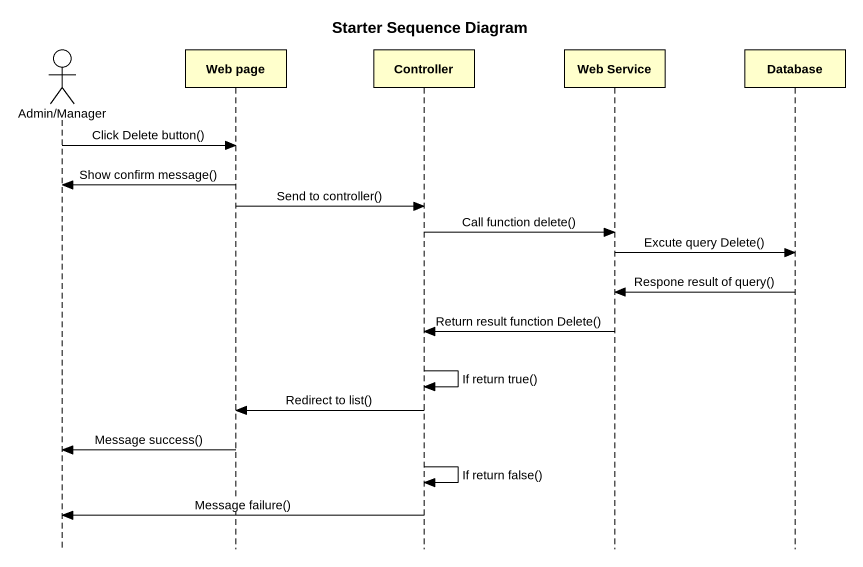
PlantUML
@startuml
title Starter Sequence Diagram
hide footbox
actor "Admin/Manager" as Admin_Manager
participant "Web page" as Web_page
participant Controller
participant "Web Service" as Web_Service
participant "Database" as Database_

Admin_Manager -> Web_page : Click Delete button()
Web_page -> Admin_Manager : Show confirm message()
Web_page -> Controller : Send to controller()
Controller -> Web_Service : Call function delete()
Web_Service -> Database_ : Excute query Delete()
Database_ -> Web_Service : Respone result of query()
Web_Service -> Controller : Return result function Delete()
Controller -> Controller : If return true()
Controller -> Web_page : Redirect to list()
Web_page -> Admin_Manager : Message success()
Controller -> Controller : If return false()
Controller -> Admin_Manager : Message failure()
@enduml
